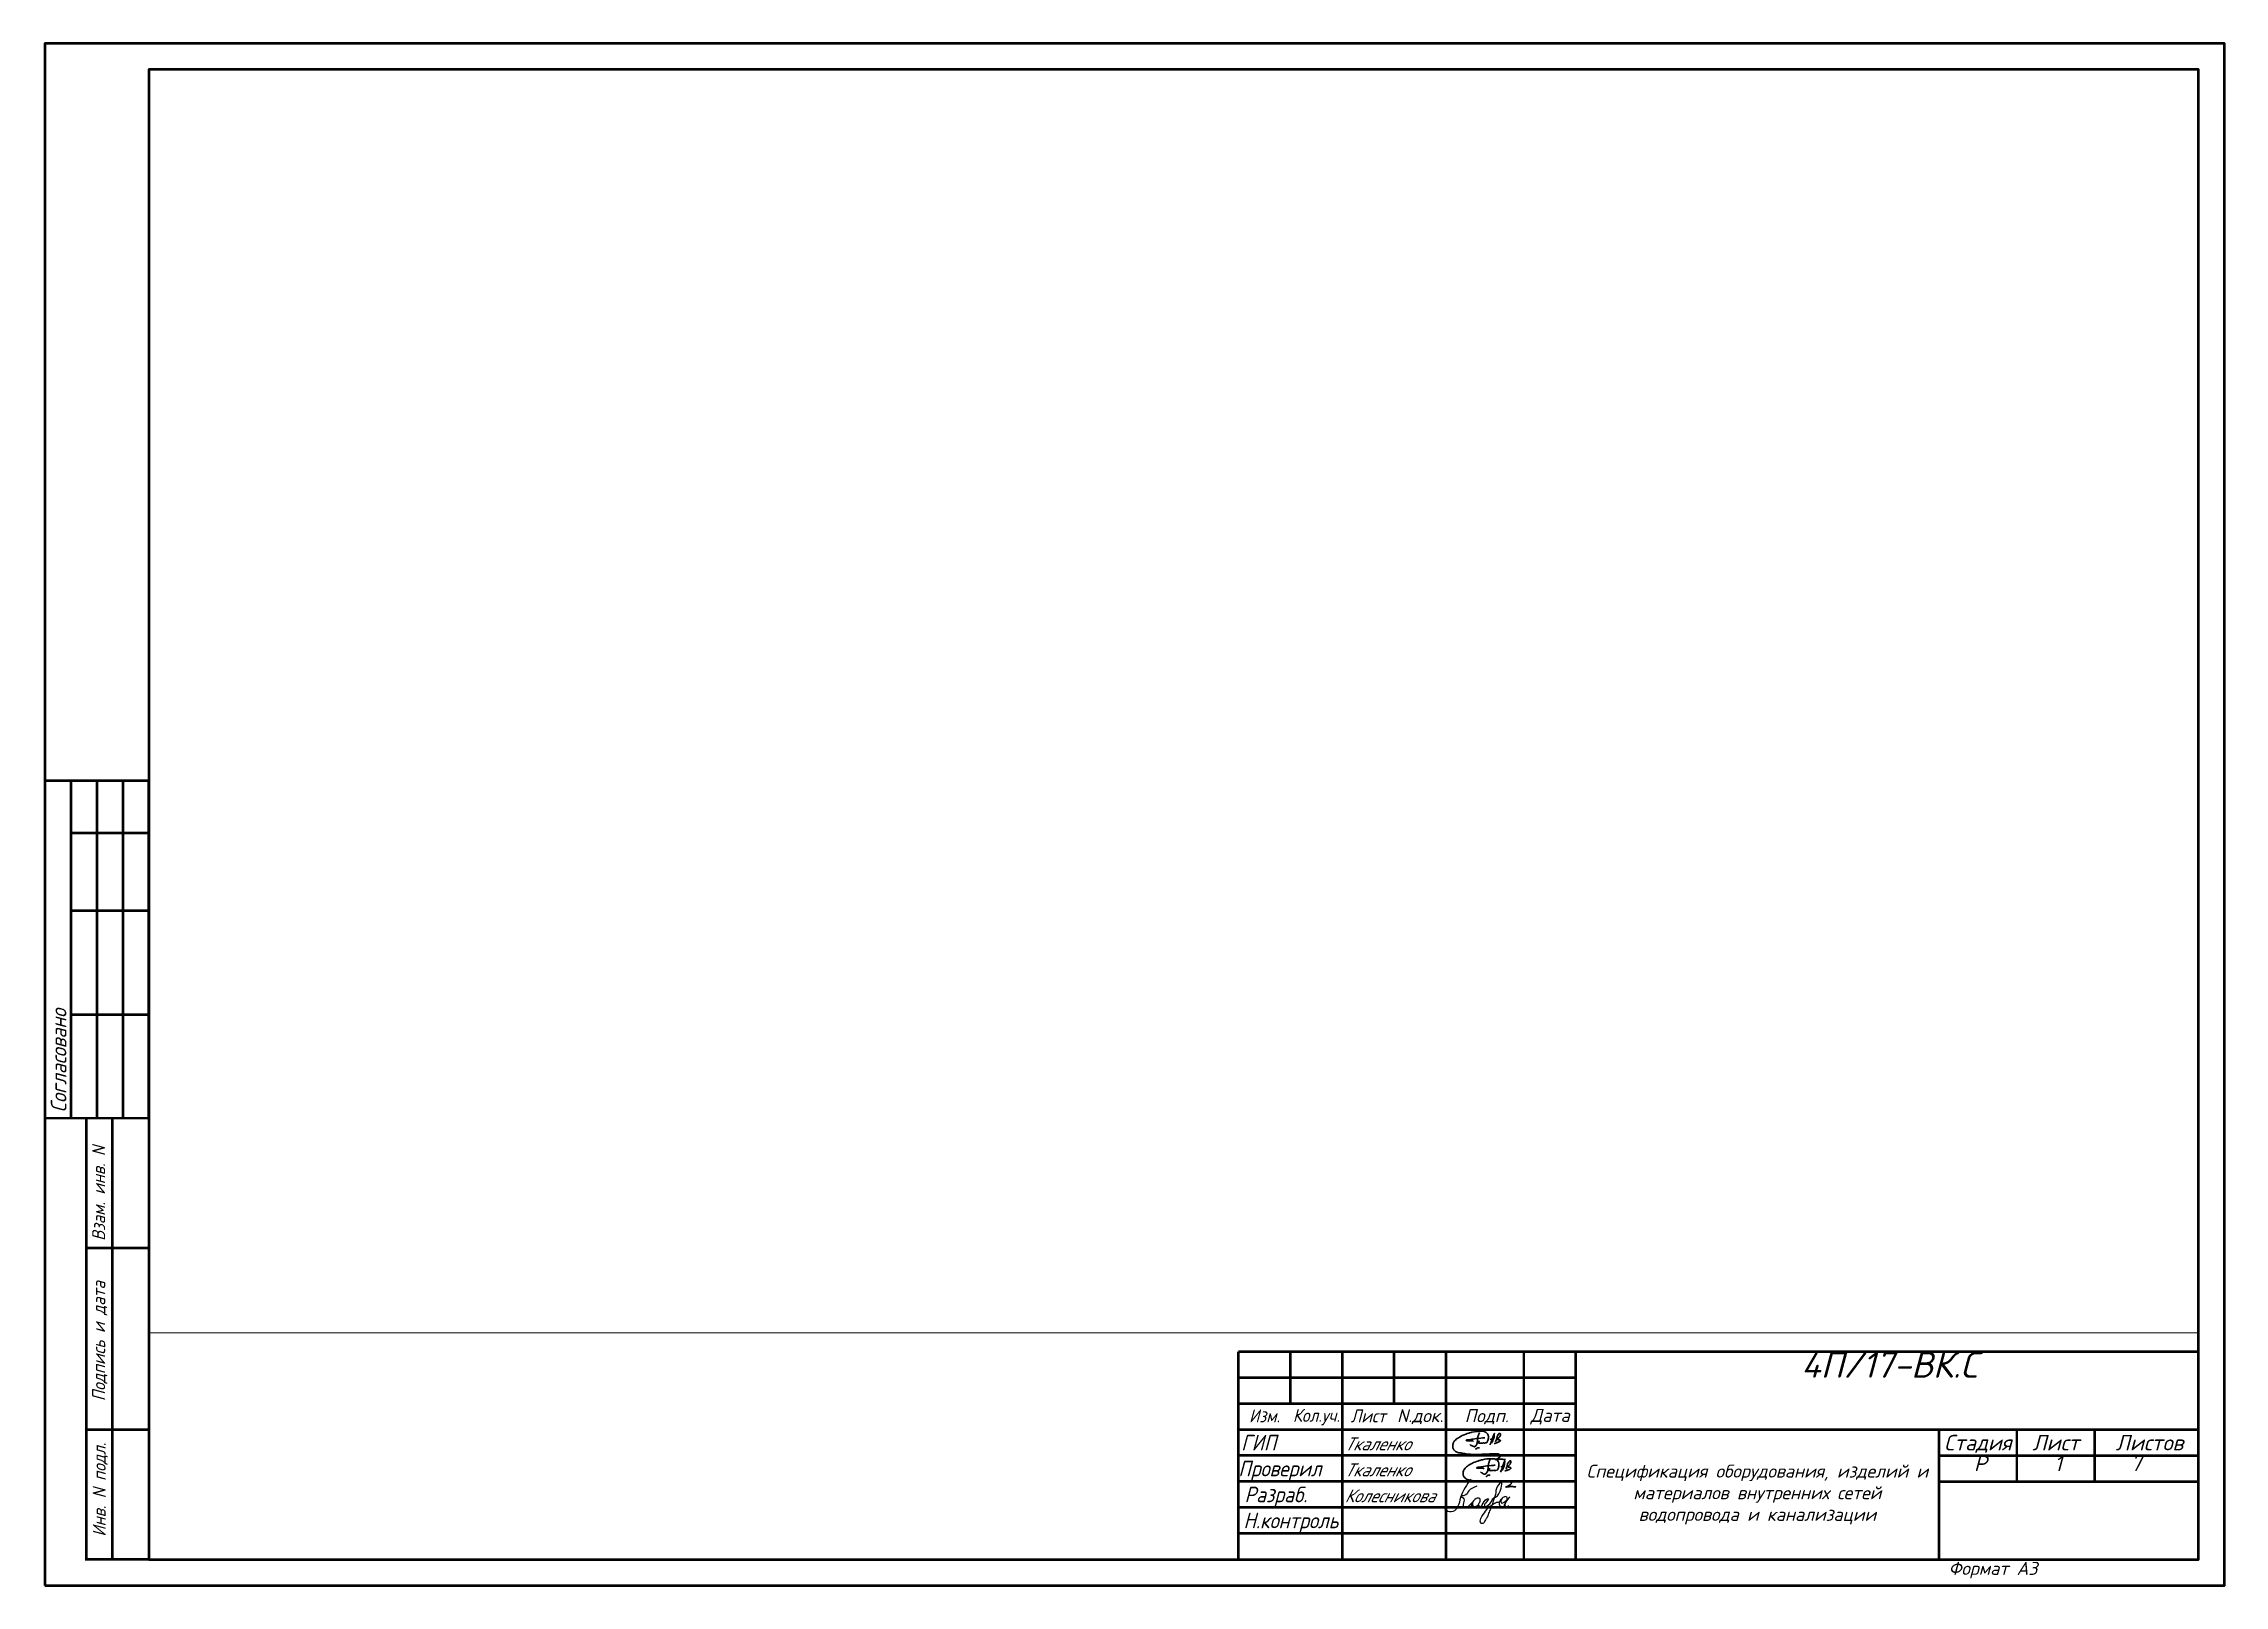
# Paper-space layout 'СО_1' of a CAD drawing. Header units: millimetres. Extents: x 0 to 420, y 0 to 297.
import ezdxf
from ezdxf.enums import TextEntityAlignment as Align

# ---------------------------------------------------------------- set-up
doc = ezdxf.new("R2010")
doc.units = ezdxf.units.MM
doc.layers.add('ВК_defpoints', color=7, linetype='Continuous', plot=False)
doc.layers.add('ВК_PI Stamp', color=7, linetype='Continuous', lineweight=50)
doc.layers.add('ОП', color=7, linetype='Continuous', lineweight=25)
doc.styles.add('ISOPEUR', font='isocpeui.ttf')
doc.styles.add('text_frame', font='isocpeur.ttf', dxfattribs={"width": 0.9, "oblique": 15})

# ---------------------------------------------------------------- blocks, each defined once
blk = doc.blocks.new('A$C77FD01EB')
at = {"layer": 'ОП', "color": 5, "lineweight": 35, "ltscale": 100}
for p, q in [((10021, 9860), (10110, 10097)), ((10110, 10097), (10231, 10450)), ((10231, 10450), (10269, 10561))]:
    blk.add_line(p, q, dxfattribs=at)
for points in [[(20301, 80), (20161, 120), (20161, 120), (19392, 150), (19211, 190), (17761, 200), (17552, 144), (16951, 140), (16671, 120), (16351, 0), (17121, 400), (17375, 532), (17571, 640), (17671, 730), (17841, 820), (18015, 912), (18311, 1150), (18411, 1260), (18491, 1390), (18531, 1480), (18531, 1550), (18531, 1620), (18481, 1680), (18440, 1729), (18337, 1853), (18201, 1940), (18096, 2007), (17931, 2070), (17421, 2220), (17211, 2220), (16311, 2340), (15251, 2320), (14191, 2240), (11201, 2110), (10520, 2080), (9251, 2080), (8431, 2080), (7561, 2080), (6791, 2150), (6182, 2206), (5211, 2270), (4881, 2340), (4511, 2380), (4321, 2380), (4121, 2450), (3921, 2460), (3611, 2476), (3401, 2530), (3127, 2601), (2861, 2601), (2671, 2660), (2501, 2660), (2381, 2710), (1971, 2810), (1646, 2889), (1301, 3070), (1121, 3160), (993, 3224), (851, 3350), (541, 3670), (374, 3843), (111, 4360), (0, 4579), (0, 4810), (1, 5610), (2, 5860), (101, 6260), (231, 6560), (322, 6769), (501, 6990), (691, 7270), (991, 7590), (1281, 7880), (1631, 8130), (1882, 8309), (2146, 8498), (2561, 8730), (3261, 9130), (3611, 9300), (3974, 9476), (4411, 9650), (5081, 9900), (5601, 10070), (6131, 10230), (6434, 10321), (7031, 10490), (7391, 10580), (8341, 10740), (9051, 10850), (9490, 10918), (10051, 10950), (11081, 10950), (11691, 10950), (12131, 10850), (12571, 10680), (12911, 10500), (13181, 10260), (13421, 9920), (13521, 9740), (13601, 9550), (13661, 9390), (13701, 9060), (13701, 8700), (13701, 8360), (13681, 8090), (13611, 7760), (13511, 7390), (13391, 7140), (13151, 6670), (12951, 6490), (12811, 6470), (12671, 6490), (12501, 6480), (12371, 6430), (12181, 6410), (12101, 6420), (11971, 6470), (11721, 6500), (11541, 6450), (11352, 6400), (11111, 6440), (10931, 6440), (10621, 6440), (10271, 6330), (10271, 6330), (10271, 6330), (10271, 6330), (10271, 6330), (10271, 6330), (10271, 6330), (10271, 6330), (10271, 6330), (10271, 6330), (10271, 6330), (10271, 6330), (10271, 6330), (10271, 6330), (10271, 6330), (10271, 6330), (10271, 6330), (10271, 6330), (10271, 6330), (10271, 6330), (10271, 6330), (10271, 6330), (10271, 6330), (10271, 6330), (10271, 6330)], [(7981, 7090), (7911, 7150), (7841, 7190), (7776, 7228), (7671, 7250), (7511, 7270), (7371, 7288), (7141, 7310), (6981, 7320), (6781, 7332), (6541, 7340), (6281, 7340), (5941, 7340), (5441, 7340), (5341, 7360), (5268, 7375), (5231, 7410), (5185, 7454), (5140, 7498), (5161, 7550), (5231, 7570), (5408, 7621), (5781, 7670), (6181, 7710), (6811, 7790), (7321, 7880), (7901, 7990), (8481, 8080), (9051, 8160), (9481, 8200), (9901, 8240), (10741, 8330), (11471, 8400), (11961, 8440), (12211, 8460), (12261, 8450), (12321, 8430)], [(6581, 5840), (6851, 5640), (6973, 5549), (7191, 5460), (7411, 5370), (7721, 5190), (8061, 5060), (8261, 5020), (8431, 5030), (8581, 5130), (8771, 5310), (8961, 5510), (9121, 5700), (9211, 5940), (9305, 6189), (9421, 6640), (9461, 6980), (9531, 7500), (9601, 8130), (9703, 8843)], [(9703, 8843), (9751, 9090), (9811, 9250), (9871, 9420), (9931, 9620), (10021, 9860)], [(14361, 5770), (14461, 6080), (14651, 6430), (14823, 6747), (14971, 7200), (15121, 7650), (15251, 8230), (15391, 8590), (15492, 8850), (15628, 9198), (15791, 9660), (15891, 9940), (15961, 10080), (15981, 10090), (16001, 10090), (16011, 10090), (16031, 10080), (16031, 10060), (16011, 9960), (15989, 9847), (15953, 9668), (15941, 9420), (15931, 9220), (15921, 9020), (15911, 8810), (15891, 8630), (15881, 8540), (15801, 8310), (15741, 8070), (15611, 7860), (15381, 7350), (15191, 6929), (15046, 6608), (14975, 6449)], [(18146, 10200), (18251, 10160), (18311, 10080), (18351, 9980), (18381, 9830), (18381, 9670), (18361, 9570), (18331, 9420), (18261, 9240), (18091, 8950), (18023, 8833), (17921, 8730), (17751, 8550), (17571, 8360), (17471, 8240), (17341, 8090), (17271, 7960), (17241, 7850), (17261, 7760), (17371, 7710), (17531, 7670), (17821, 7670), (17941, 7650), (18081, 7600), (18241, 7520), (18311, 7450), (18361, 7370), (18371, 7350), (18361, 7310), (18331, 7240), (18171, 7100), (18059, 7002), (17801, 6840), (17481, 6720), (17261, 6640), (17059, 6566), (16771, 6480), (16591, 6430), (16411, 6390), (16191, 6320), (15999, 6259)], [(16511, 6900), (16621, 7330), (16701, 7590), (16780, 7844), (17081, 8910), (17211, 9250), (17371, 9530), (17581, 9810), (17791, 10060), (17931, 10160), (18071, 10200), (18146, 10200)], [(10321, 4530), (10121, 4570), (9992, 4596), (9821, 4603), (9561, 4577), (9358, 4516), (9231, 4400), (9085, 4266), (8981, 4172), (8891, 4020), (8931, 4140), (8950, 4197), (8931, 4250), (8916, 4292), (8841, 4350)], [(9921, 7350), (9841, 7130), (9801, 6900), (9743, 6566), (9700, 6320), (9679, 6199)], [(10191, 7290), (10121, 7060), (10060, 6857), (10001, 6663), (9950, 6497), (9950, 6350)], [(14441, 7690), (14561, 7820), (14711, 7880), (14930, 7968), (15281, 7968), (15801, 7968), (15871, 7960)]]:
    blk.add_lwpolyline(points, dxfattribs=at)
blk = doc.blocks.new('подпис_колесникова')
at = {"layer": 'ОП', "lineweight": 25, "ltscale": 100}
for points in [[(1454714, 104026), (1454520, 103670), (1454372, 103401), (1454251, 103421), (1454207, 103498)], [(1454830, 103890), (1454680, 103800), (1454589, 103709), (1454528, 103701), (1454583, 103648), (1454568, 103539), (1454590, 103482), (1454650, 103490), (1454684, 103516), (1454759, 103591), (1454739, 103571), (1454726, 103521), (1454729, 103510), (1454770, 103482), (1454840, 103501), (1454881, 103568), (1454899, 103631), (1454888, 103649), (1454850, 103659), (1454840, 103659), (1454797, 103635), (1454771, 103609), (1454749, 103570), (1454749, 103560), (1454770, 103490), (1454870, 103519), (1454900, 103489), (1454939, 103530), (1455021, 103641), (1455050, 103650), (1454999, 103561), (1454980, 103509), (1454988, 103491), (1455030, 103510), (1455115, 103595), (1455152, 103659), (1455190, 103680), (1455301, 103851), (1455311, 103969), (1455231, 103889), (1455190, 103729), (1455142, 103585), (1455110, 103482), (1455070, 103391), (1455033, 103299), (1454999, 103241), (1454981, 103209), (1454961, 103180), (1454910, 103180), (1454899, 103220), (1454980, 103380), (1455071, 103491), (1455134, 103536), (1455210, 103580), (1455280, 103599), (1455303, 103638), (1455261, 103565), (1455296, 103504), (1455360, 103504), (1455367, 103531), (1455404, 103594), (1455419, 103650), (1455411, 103680), (1455380, 103689), (1455351, 103681), (1455320, 103660), (1455300, 103621), (1455299, 103571), (1455470, 103680), (1455372, 103535), (1455378, 103510), (1455420, 103499), (1455440, 103510), (1455440, 103519)]]:
    blk.add_spline(points, degree=3, dxfattribs=at)

psp = doc.layouts.new('СО_1')

# ---------------------------------------------------------------- linework, layer by layer
at = {"layer": 'ВК_PI Stamp', "color": 0}
for p, q in [((5, 155), (5, 90)), ((10, 155), (10, 90)), ((15, 155), (15, 90)), ((20, 155), (20, 5)), ((5, 145), (20, 145)), ((5, 130), (20, 130)), ((5, 110), (20, 110)), ((295, 40), (230, 40)), ((295, 25), (230, 25)), ((295, 20), (230, 20)), ((295, 15), (230, 15)), ((295, 10), (230, 10)), ((230, 5), (415, 5)), ((230, 5), (415, 5)), ((230, 5), (415, 5))]:
    psp.add_line(p, q, dxfattribs=at)
at = {"layer": 'ВК_PI Stamp'}
for points in [[(0, 0), (420, 0), (420, 297), (0, 297)], [(20, 5), (415, 5), (415, 292), (20, 292)]]:
    psp.add_lwpolyline(points, close=True, dxfattribs=at)
at = {"layer": 'ВК_PI Stamp', "color": 0, "const_width": 0.5}
psp.add_lwpolyline([(0, 90), (20, 90), (20, 155), (0, 155)], close=True, dxfattribs=at)
for points in [[(20, 5), (8, 5), (8, 90), (20, 90)], [(13, 5), (13, 90)], [(415, 45), (230, 45)], [(230, 45), (230, 5)], [(240, 45), (240, 35)], [(250, 45), (250, 5)], [(260, 45), (260, 35)], [(270, 5), (270, 45)], [(285, 45), (285, 5)], [(295, 5), (295, 45)], [(295, 35), (230, 35)], [(295, 30), (230, 30)], [(415, 30), (295, 30)], [(365, 5), (365, 30)], [(380, 20), (380, 30)], [(395, 30), (395, 20)], [(365, 25), (415, 25)], [(415, 20), (365, 20)]]:
    psp.add_lwpolyline(points, dxfattribs=at)
at = {"layer": 'ВК_PI Stamp', "color": 0, "linetype": 'Continuous', "const_width": 0.5}
for points in [[(8, 65), (20, 65)], [(8, 30), (20, 30)]]:
    psp.add_lwpolyline(points, dxfattribs=at)

# ---------------------------------------------------------------- block references
at = {"layer": 'ОП', "lineweight": 25, "ltscale": 100, "xscale": 0.0005, "yscale": 0.0005, "zscale": 0.0005}
for p in [(271.31, 24.2), (273.33, 18.92)]:
    psp.add_blockref('A$C77FD01EB', p, dxfattribs=at)
at = {"layer": 'ОП', "lineweight": 25, "xscale": 0.01, "yscale": 0.01, "zscale": 0.01}
psp.add_blockref('подпис_колесникова', (-14272.39, -1019.8), dxfattribs=at)

# ---------------------------------------------------------------- texts
at = {"layer": 'ВК_PI Stamp', "color": 0, "style": 'text_frame', "oblique": 15, "width": 0.9}
psp.add_text('Согласовано', height=3, rotation=90, dxfattribs=at).set_placement((4.15, 91.11))
at = {"layer": 'ВК_PI Stamp', "color": 0, "linetype": 'Continuous', "style": 'text_frame', "oblique": 15, "width": 0.9}
for s, p in [('Взам. инв. N', (11.61, 66.37)), ('Подпись и дата', (11.62, 35.49)), ('Инв. N подл.', (11.72, 9.39))]:
    psp.add_text(s, height=2.5, rotation=90, dxfattribs=at).set_placement(p)
at = {"layer": 'ВК_PI Stamp', "color": 0, "style": 'text_frame', "oblique": 15, "width": 0.9}
for s, p in [('Изм.', (235.02, 32.65)), ('Кол.уч.', (245.02, 32.41)), ('Лист', (255.02, 32.65))]:
    psp.add_text(s, height=2.5, dxfattribs=at).set_placement(p, align=Align.MIDDLE)
at = {"layer": 'ВК_PI Stamp', "color": 0, "style": 'text_frame', "oblique": 15}
for s, p in [('N.док.', (265.02, 32.49)), ('Подп.', (277.84, 32.49)), ('Дата', (290.07, 32.49))]:
    psp.add_text(s, height=2.5, dxfattribs=at).set_placement(p, align=Align.MIDDLE)
at = {"layer": 'ВК_PI Stamp', "color": 0, "style": 'text_frame', "oblique": 15, "width": 0.9}
for s, p in [('ГИП', (233.91, 27.5)), ('Проверил', (237.99, 22.5)), ('Разраб.', (237.22, 17.5)), ('Н.контроль', (240.12, 12.5))]:
    psp.add_text(s, height=3, dxfattribs=at).set_placement(p, align=Align.MIDDLE_CENTER)
at = {"layer": 'ВК_PI Stamp', "linetype": 'Continuous', "lineweight": 25, "style": 'ISOPEUR', "oblique": 15, "width": 0.9}
for s, p in [('Ткаленко', (250.46, 26)), ('Ткаленко', (250.46, 21)), ('Колесникова', (250.46, 16))]:
    psp.add_text(s, height=2.5, dxfattribs=at).set_placement(p)
at = {"layer": 'ВК_PI Stamp', "color": 0, "style": 'text_frame', "oblique": 15, "width": 0.962963}
psp.add_text('Стадия', height=3, dxfattribs=at).set_placement((366, 26), (379, 26), align=Align.FIT)
at = {"layer": 'ВК_PI Stamp', "color": 0, "style": 'text_frame', "oblique": 15}
for s, p in [('Лист', (383, 26)), ('Листов', (399.05, 26))]:
    psp.add_text(s, height=3, dxfattribs=at).set_placement(p)
at = {"layer": 'ВК_PI Stamp', "linetype": 'Continuous', "lineweight": 25, "style": 'ISOPEUR'}
for s, insert, char_height, width, attachment_point in [('4П/17-ВК.С{\\H1.4167x; }', (355.46, 45), 5, 120, 2), ('Спецификация оборудования, изделий и материалов внутренних сетей водопровода и канализации', (330, 17.5), 2.5, 68, 5), ('Формат А3{\\H1.4167x; }', (375.41, 2.93), 2.5, 22.7495, 5)]:
    psp.add_mtext(s, dxfattribs=dict(at, insert=insert, char_height=char_height, width=width, attachment_point=attachment_point))
at = {"layer": 'ВК_PI Stamp', "linetype": 'Continuous', "lineweight": 25, "char_height": 3, "width": 15, "attachment_point": 2, "line_spacing_factor": 0.685714, "style": 'ISOPEUR'}
for s, insert in [('Р{\\H1.4167x; }', (372.96, 25)), ('1{\\H1.4167x; }', (387.96, 25)), ('7{\\H1.4167x; }', (402.96, 25))]:
    psp.add_mtext(s, dxfattribs=dict(at, insert=insert))

# ---------------------------------------------------------------- viewports
at = {"layer": 'ВК_defpoints'}
psp.add_viewport(center=(217.5, 170.33), size=(395, 243.3346), view_center_point=(21014.52, -14293.03), view_height=24333.4555, dxfattribs=at)

doc.saveas('drawing.dxf')
